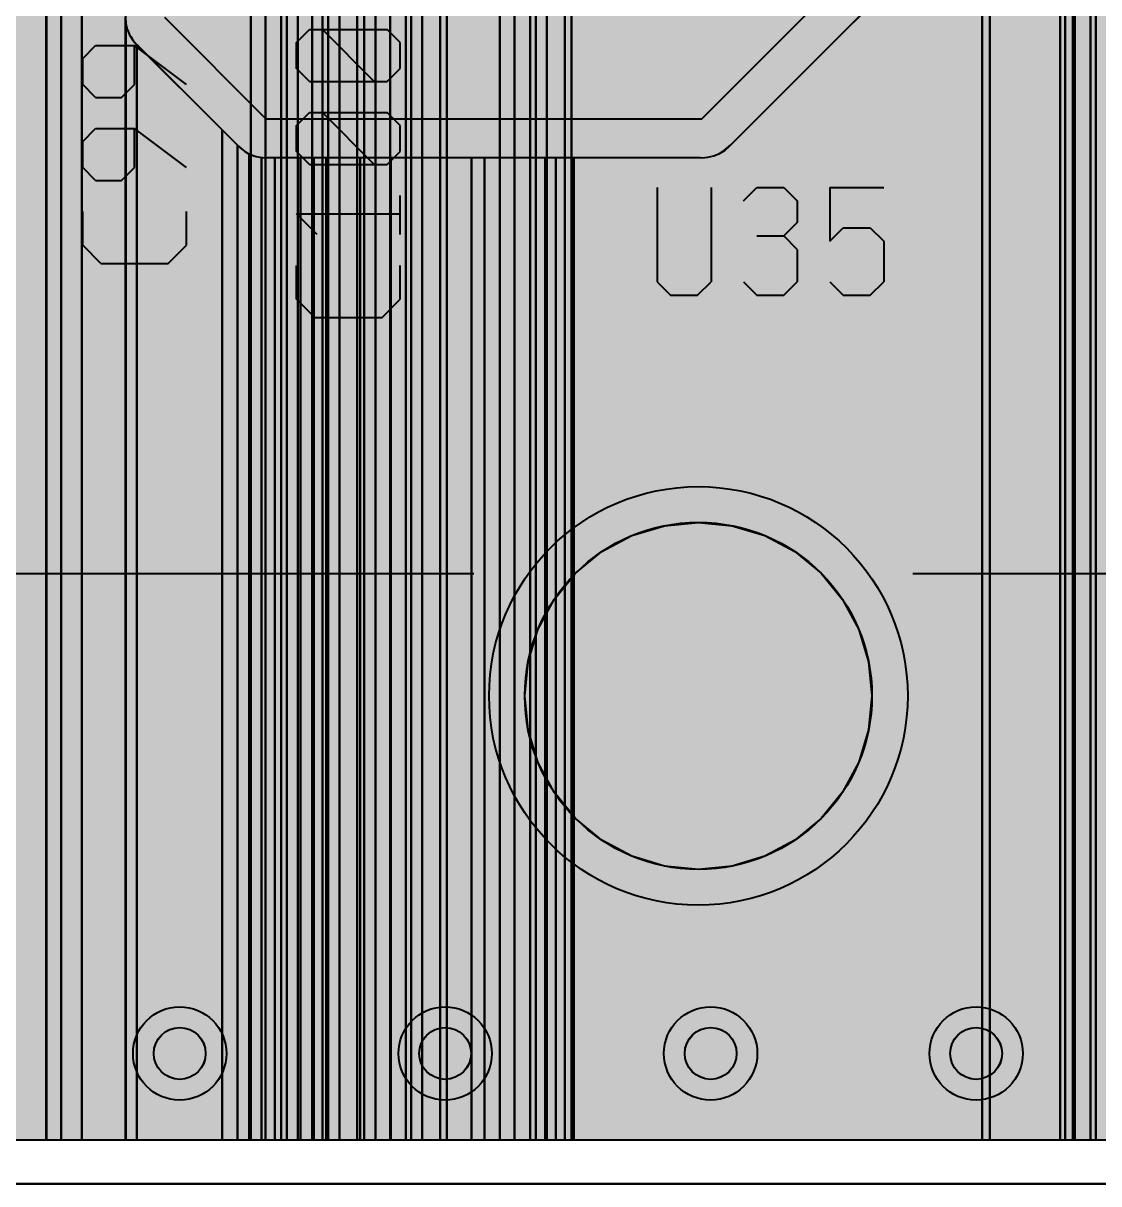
# Model space of a CAD drawing. Header units: millimetres. Extents: x 3.8 to 71.6, y 3.7 to 38.5.
# Drawn here: x 46.09 to 56.62, y 3.7 to 15.07 of the extents above; entities that cross this region are included whole.
import ezdxf

# ---------------------------------------------------------------- set-up
doc = ezdxf.new("R2010")
doc.units = ezdxf.units.MM
for name, color, linetype in [('bottom_copper', 7, 'Continuous'), ('drill_plated', 7, 'Continuous'), ('outline', 7, 'Continuous'), ('top_copper', 7, 'Continuous'), ('top_silk', 7, 'Continuous')]:
    doc.layers.add(name, color=color, linetype=linetype)

# ---------------------------------------------------------------- blocks, each defined once
blk = doc.blocks.new('Block339')
at = {"layer": 'bottom_copper', "lineweight": 40}
blk.add_hatch(color=7, dxfattribs=at).paths.add_polyline_path([(0, 0), (-0.1085, 0), (-0.109, 26.319), (-0.1085, 26.3189), (-0.0536, 26.3232), (0, 26.3361), (0, 0)], flags=0)
at = {"layer": 'bottom_copper', "color": 7, "lineweight": 40}
blk.add_lwpolyline([(0, 0), (-0.1085, 0), (-0.109, 26.319), (-0.1085, 26.3189), (-0.0536, 26.3232), (0, 26.3361), (0, 0)], close=True, dxfattribs=at)
blk = doc.blocks.new('Block560')
at = {"layer": 'bottom_copper', "lineweight": 40}
for points in [[(5.0268, 0), (0.2415, 0), (0.2415, 33.782), (5.0268, 33.782), (5.0268, 0)], [(0.2415, 0), (0.1755, 0), (0.1755, 32.7628), (0.2043, 32.8098), (0.2254, 32.8607), (0.2383, 32.9143), (0.2415, 32.9692), (0.2415, 0)], [(0.1755, 0), (0, 0), (0, 32.6353), (0.0509, 32.6564), (0.0979, 32.6852), (0.1398, 32.7209), (0.1755, 32.7628), (0.1755, 0)], [(0, 0), (-0.109, 0), (-0.109, 32.6182), (-0.1085, 32.6181), (-0.0536, 32.6224), (0, 32.6353), (0, 0)], [(5.1715, 0), (5.0268, 0), (5.0268, 26.67), (5.0311, 26.6151), (5.044, 26.5615), (5.0651, 26.5106), (5.0939, 26.4636), (5.1296, 26.4217), (5.1715, 26.386), (5.1715, 0)], [(5.323, 0), (5.1715, 0), (5.1715, 26.386), (5.2185, 26.3572), (5.2694, 26.3361), (5.323, 26.3232), (5.323, 0)], [(5.3774, 0), (5.323, 0), (5.323, 26.3232), (5.3774, 26.319), (5.3774, 0)]]:
    blk.add_hatch(color=7, dxfattribs=at).paths.add_polyline_path(points, flags=0)
at = {"layer": 'bottom_copper', "color": 7, "lineweight": 40}
for points in [[(5.0268, 0), (0.2415, 0), (0.2415, 33.782), (5.0268, 33.782), (5.0268, 0)], [(0.2415, 0), (0.1755, 0), (0.1755, 32.7628), (0.2043, 32.8098), (0.2254, 32.8607), (0.2383, 32.9143), (0.2415, 32.9692), (0.2415, 0)], [(0.1755, 0), (0, 0), (0, 32.6353), (0.0509, 32.6564), (0.0979, 32.6852), (0.1398, 32.7209), (0.1755, 32.7628), (0.1755, 0)], [(0, 0), (-0.109, 0), (-0.109, 32.6182), (-0.1085, 32.6181), (-0.0536, 32.6224), (0, 32.6353), (0, 0)], [(5.1715, 0), (5.0268, 0), (5.0268, 26.67), (5.0311, 26.6151), (5.044, 26.5615), (5.0651, 26.5106), (5.0939, 26.4636), (5.1296, 26.4217), (5.1715, 26.386), (5.1715, 0)], [(5.323, 0), (5.1715, 0), (5.1715, 26.386), (5.2185, 26.3572), (5.2694, 26.3361), (5.323, 26.3232), (5.323, 0)], [(5.3774, 0), (5.323, 0), (5.323, 26.3232), (5.3774, 26.319), (5.3774, 0)]]:
    blk.add_lwpolyline(points, close=True, dxfattribs=at)
blk = doc.blocks.new('Block825')
at = {"layer": 'bottom_copper', "lineweight": 40}
for points in [[(0.7596, 0), (0.2415, 0), (0.2415, 33.782), (0.7596, 33.782), (0.7596, 0)], [(0.9043, 0), (0.7596, 0), (0.7596, 32.9692), (0.7639, 32.9143), (0.7768, 32.8607), (0.7979, 32.8098), (0.8267, 32.7628), (0.8624, 32.7209), (0.9043, 32.6852), (0.9043, 0)], [(1.0558, 0), (0.9043, 0), (0.9043, 32.6852), (0.9513, 32.6564), (1.0022, 32.6353), (1.0558, 32.6224), (1.0558, 0)], [(1.1102, 0), (1.0558, 0), (1.0558, 32.6224), (1.1102, 32.6182), (1.1102, 0)], [(0.2415, 0), (0.1755, 0), (0.1755, 31.95), (0.2043, 31.997), (0.2254, 32.0479), (0.2383, 32.1015), (0.2415, 32.1564), (0.2415, 0)], [(0.1755, 0), (0, 0), (0, 31.8225), (0.0509, 31.8436), (0.0979, 31.8724), (0.1398, 31.9081), (0.1755, 31.95), (0.1755, 0)], [(0, 0), (-0.109, 0), (-0.109, 31.8054), (-0.1085, 31.8053), (-0.0536, 31.8096), (0, 31.8225), (0, 0)]]:
    blk.add_hatch(color=7, dxfattribs=at).paths.add_polyline_path(points, flags=0)
at = {"layer": 'bottom_copper', "color": 7, "lineweight": 40}
for points in [[(0.7596, 0), (0.2415, 0), (0.2415, 33.782), (0.7596, 33.782), (0.7596, 0)], [(0.9043, 0), (0.7596, 0), (0.7596, 32.9692), (0.7639, 32.9143), (0.7768, 32.8607), (0.7979, 32.8098), (0.8267, 32.7628), (0.8624, 32.7209), (0.9043, 32.6852), (0.9043, 0)], [(1.0558, 0), (0.9043, 0), (0.9043, 32.6852), (0.9513, 32.6564), (1.0022, 32.6353), (1.0558, 32.6224), (1.0558, 0)], [(1.1102, 0), (1.0558, 0), (1.0558, 32.6224), (1.1102, 32.6182), (1.1102, 0)], [(0.2415, 0), (0.1755, 0), (0.1755, 31.95), (0.2043, 31.997), (0.2254, 32.0479), (0.2383, 32.1015), (0.2415, 32.1564), (0.2415, 0)], [(0.1755, 0), (0, 0), (0, 31.8225), (0.0509, 31.8436), (0.0979, 31.8724), (0.1398, 31.9081), (0.1755, 31.95), (0.1755, 0)], [(0, 0), (-0.109, 0), (-0.109, 31.8054), (-0.1085, 31.8053), (-0.0536, 31.8096), (0, 31.8225), (0, 0)]]:
    blk.add_lwpolyline(points, close=True, dxfattribs=at)
blk = doc.blocks.new('Block1109')
at = {"layer": 'bottom_copper', "lineweight": 40}
for points in [[(0.3532, 0), (0.2415, 0), (0.2415, 33.782), (0.3532, 33.782), (0.3532, 0)], [(0.4979, 0), (0.3532, 0), (0.3532, 32.1564), (0.3575, 32.1015), (0.3704, 32.0479), (0.3915, 31.997), (0.4203, 31.95), (0.456, 31.9081), (0.4979, 31.8724), (0.4979, 0)], [(0.6494, 0), (0.4979, 0), (0.4979, 31.8724), (0.5449, 31.8436), (0.5958, 31.8225), (0.6494, 31.8096), (0.6494, 0)], [(0.7038, 0), (0.6494, 0), (0.6494, 31.8096), (0.7038, 31.8054), (0.7038, 0)], [(0.2415, 0), (0.1755, 0), (0.1755, 28.2924), (0.2043, 28.3394), (0.2254, 28.3903), (0.2383, 28.4439), (0.2415, 28.4988), (0.2415, 0)], [(0.1755, 0), (0, 0), (0, 28.1649), (0.0509, 28.186), (0.0979, 28.2148), (0.1398, 28.2505), (0.1755, 28.2924), (0.1755, 0)], [(0, 0), (-0.109, 0), (-0.109, 28.1478), (-0.1085, 28.1477), (-0.0536, 28.152), (0, 28.1649), (0, 0)]]:
    blk.add_hatch(color=7, dxfattribs=at).paths.add_polyline_path(points, flags=0)
at = {"layer": 'bottom_copper', "color": 7, "lineweight": 40}
for points in [[(0.3532, 0), (0.2415, 0), (0.2415, 33.782), (0.3532, 33.782), (0.3532, 0)], [(0.4979, 0), (0.3532, 0), (0.3532, 32.1564), (0.3575, 32.1015), (0.3704, 32.0479), (0.3915, 31.997), (0.4203, 31.95), (0.456, 31.9081), (0.4979, 31.8724), (0.4979, 0)], [(0.6494, 0), (0.4979, 0), (0.4979, 31.8724), (0.5449, 31.8436), (0.5958, 31.8225), (0.6494, 31.8096), (0.6494, 0)], [(0.7038, 0), (0.6494, 0), (0.6494, 31.8096), (0.7038, 31.8054), (0.7038, 0)], [(0.2415, 0), (0.1755, 0), (0.1755, 28.2924), (0.2043, 28.3394), (0.2254, 28.3903), (0.2383, 28.4439), (0.2415, 28.4988), (0.2415, 0)], [(0.1755, 0), (0, 0), (0, 28.1649), (0.0509, 28.186), (0.0979, 28.2148), (0.1398, 28.2505), (0.1755, 28.2924), (0.1755, 0)], [(0, 0), (-0.109, 0), (-0.109, 28.1478), (-0.1085, 28.1477), (-0.0536, 28.152), (0, 28.1649), (0, 0)]]:
    blk.add_lwpolyline(points, close=True, dxfattribs=at)
blk = doc.blocks.new('Block1423')
at = {"layer": 'bottom_copper', "lineweight": 40}
for points in [[(0.243, 0), (0.242, 0), (0.242, 28.152), (0.243, 28.152), (0.243, 0)], [(0.297, 0), (0.243, 0), (0.243, 28.152), (0.297, 28.148), (0.297, 0)], [(0.242, 0), (0.139, 0), (0.139, 25.201), (0.14, 25.203), (0.175, 25.244), (0.204, 25.291), (0.225, 25.342), (0.238, 25.396), (0.242, 25.451), (0.242, 0)], [(0.139, 0), (0, 0), (0, 25.117), (0.051, 25.138), (0.098, 25.167), (0.139, 25.201), (0.139, 0)], [(0, 0), (-0.109, 0), (-0.109, 25.1), (-0.108, 25.1), (-0.054, 25.104), (0, 25.117), (0, 0)]]:
    blk.add_hatch(color=7, dxfattribs=at).paths.add_polyline_path(points, flags=0)
at = {"layer": 'bottom_copper', "color": 7, "lineweight": 40}
for points in [[(0.243, 0), (0.242, 0), (0.242, 28.152), (0.243, 28.152), (0.243, 0)], [(0.297, 0), (0.243, 0), (0.243, 28.152), (0.297, 28.148), (0.297, 0)], [(0.242, 0), (0.139, 0), (0.139, 25.201), (0.14, 25.203), (0.175, 25.244), (0.204, 25.291), (0.225, 25.342), (0.238, 25.396), (0.242, 25.451), (0.242, 0)], [(0.139, 0), (0, 0), (0, 25.117), (0.051, 25.138), (0.098, 25.167), (0.139, 25.201), (0.139, 0)], [(0, 0), (-0.109, 0), (-0.109, 25.1), (-0.108, 25.1), (-0.054, 25.104), (0, 25.117), (0, 0)]]:
    blk.add_lwpolyline(points, close=True, dxfattribs=at)
blk = doc.blocks.new('Block4090')
at = {"layer": 'bottom_copper', "lineweight": 40}
for points in [[(7.514, 0), (3.48, 0), (3.48, 33.782), (7.514, 33.782), (7.514, 0)], [(7.659, 0), (7.514, 0), (7.514, 25.451), (7.519, 25.396), (7.532, 25.342), (7.553, 25.291), (7.581, 25.244), (7.617, 25.203), (7.659, 25.167), (7.659, 0)], [(7.81, 0), (7.659, 0), (7.659, 25.167), (7.706, 25.138), (7.757, 25.117), (7.81, 25.104), (7.81, 0)], [(7.865, 0), (7.81, 0), (7.81, 25.104), (7.865, 25.1), (7.865, 0)]]:
    blk.add_hatch(color=7, dxfattribs=at).paths.add_polyline_path(points, flags=0)
at = {"layer": 'bottom_copper', "color": 7, "lineweight": 40}
for points in [[(7.514, 0), (3.48, 0), (3.48, 33.782), (7.514, 33.782), (7.514, 0)], [(7.659, 0), (7.514, 0), (7.514, 25.451), (7.519, 25.396), (7.532, 25.342), (7.553, 25.291), (7.581, 25.244), (7.617, 25.203), (7.659, 25.167), (7.659, 0)], [(7.81, 0), (7.659, 0), (7.659, 25.167), (7.706, 25.138), (7.757, 25.117), (7.81, 25.104), (7.81, 0)], [(7.865, 0), (7.81, 0), (7.81, 25.104), (7.865, 25.1), (7.865, 0)]]:
    blk.add_lwpolyline(points, close=True, dxfattribs=at)
blk = doc.blocks.new('Block28972')
at = {"layer": 'top_copper', "lineweight": 40}
for points in [[(15.449, 0), (14.871, 0), (14.871, 26.404), (14.892, 26.386), (14.939, 26.357), (14.99, 26.336), (15.044, 26.323), (15.099, 26.319), (15.154, 26.323), (15.207, 26.336), (15.258, 26.357), (15.305, 26.386), (15.347, 26.422), (15.383, 26.464), (15.412, 26.511), (15.433, 26.561), (15.445, 26.615), (15.449, 26.67), (15.449, 0)], [(4.816, 0), (4.016, 0), (4.016, 25.226), (4.816, 25.226), (4.816, 0)], [(14.871, 0), (14.798, 0), (14.798, 20.756), (14.83, 20.807), (14.853, 20.862), (14.867, 20.921), (14.871, 20.98), (14.871, 0)], [(14.798, 0), (14.059, 0), (14.059, 20.011), (14.748, 20.7), (14.759, 20.71), (14.798, 20.756), (14.798, 0)], [(4.822, 0), (4.816, 0), (4.816, 12.644), (4.822, 12.564), (4.822, 0)], [(4.965, 0), (4.822, 0), (4.822, 12.564), (4.841, 12.486), (4.871, 12.412), (4.913, 12.344), (4.965, 12.283), (4.965, 0)], [(14.059, 0), (13.986, 0), (13.986, 12.221), (14.017, 12.273), (14.04, 12.328), (14.054, 12.386), (14.059, 12.446), (14.059, 0)], [(5.168, 0), (4.965, 0), (4.965, 12.283), (5.026, 12.232), (5.094, 12.19), (5.168, 12.159), (5.168, 0)], [(13.986, 0), (9.984, 0), (9.984, 9.627), (11.223, 9.627), (11.238, 9.625), (11.298, 9.63), (11.356, 9.644), (11.411, 9.667), (11.463, 9.698), (11.508, 9.737), (11.518, 9.749), (13.935, 12.166), (13.947, 12.176), (13.986, 12.221), (13.986, 0)], [(5.593, 0), (5.168, 0), (5.168, 12.159), (5.245, 12.14), (5.325, 12.134), (5.345, 12.136), (5.593, 12.136), (5.593, 0)], [(5.598, 0), (5.593, 0), (5.593, 11.003), (5.598, 10.944), (5.598, 0)], [(5.705, 0), (5.598, 0), (5.598, 10.944), (5.602, 10.926), (5.612, 10.885), (5.621, 10.864), (5.635, 10.83), (5.645, 10.812), (5.666, 10.779), (5.705, 10.733), (5.705, 0)], [(6.542, 0), (5.705, 0), (5.705, 10.733), (5.716, 10.723), (6.542, 9.898), (6.542, 0)], [(6.691, 0), (6.542, 0), (6.542, 9.898), (6.691, 9.749), (6.691, 0)], [(6.805, 0), (6.691, 0), (6.691, 9.749), (6.701, 9.737), (6.746, 9.699), (6.764, 9.688), (6.797, 9.667), (6.805, 9.664), (6.805, 0)], [(6.926, 0), (6.805, 0), (6.805, 9.664), (6.821, 9.657), (6.853, 9.644), (6.875, 9.639), (6.911, 9.63), (6.926, 9.629), (6.926, 0)], [(7.056, 0), (6.926, 0), (6.926, 9.629), (6.971, 9.625), (6.986, 9.627), (7.056, 9.627), (7.056, 0)], [(7.174, 0), (7.056, 0), (7.056, 9.627), (7.174, 9.627), (7.174, 0)], [(7.309, 0), (7.174, 0), (7.174, 9.627), (7.309, 9.627), (7.309, 0)], [(7.44, 0), (7.309, 0), (7.309, 9.627), (7.44, 9.627), (7.44, 0)], [(7.559, 0), (7.44, 0), (7.44, 9.627), (7.559, 9.627), (7.559, 0)], [(7.894, 0), (7.559, 0), (7.559, 9.627), (7.894, 9.627), (7.894, 0)], [(8.044, 0), (7.894, 0), (7.894, 9.627), (8.044, 9.627), (8.044, 0)], [(8.194, 0), (8.044, 0), (8.044, 9.627), (8.194, 9.627), (8.194, 0)], [(8.982, 0), (8.194, 0), (8.194, 9.627), (8.982, 9.627), (8.982, 0)], [(9.109, 0), (8.982, 0), (8.982, 9.627), (9.109, 9.627), (9.109, 0)], [(9.703, 0), (9.109, 0), (9.109, 9.627), (9.703, 9.627), (9.703, 0)], [(9.809, 0), (9.703, 0), (9.703, 9.627), (9.809, 9.627), (9.809, 0)], [(9.984, 0), (9.809, 0), (9.809, 9.627), (9.984, 9.627), (9.984, 0)]]:
    blk.add_hatch(color=7, dxfattribs=at).paths.add_polyline_path(points, flags=0)
at = {"layer": 'top_copper', "color": 7, "lineweight": 40}
for points in [[(15.449, 0), (14.871, 0), (14.871, 26.404), (14.892, 26.386), (14.939, 26.357), (14.99, 26.336), (15.044, 26.323), (15.099, 26.319), (15.154, 26.323), (15.207, 26.336), (15.258, 26.357), (15.305, 26.386), (15.347, 26.422), (15.383, 26.464), (15.412, 26.511), (15.433, 26.561), (15.445, 26.615), (15.449, 26.67), (15.449, 0)], [(4.816, 0), (4.016, 0), (4.016, 25.226), (4.816, 25.226), (4.816, 0)], [(14.871, 0), (14.798, 0), (14.798, 20.756), (14.83, 20.807), (14.853, 20.862), (14.867, 20.921), (14.871, 20.98), (14.871, 0)], [(14.798, 0), (14.059, 0), (14.059, 20.011), (14.748, 20.7), (14.759, 20.71), (14.798, 20.756), (14.798, 0)], [(4.822, 0), (4.816, 0), (4.816, 12.644), (4.822, 12.564), (4.822, 0)], [(4.965, 0), (4.822, 0), (4.822, 12.564), (4.841, 12.486), (4.871, 12.412), (4.913, 12.344), (4.965, 12.283), (4.965, 0)], [(14.059, 0), (13.986, 0), (13.986, 12.221), (14.017, 12.273), (14.04, 12.328), (14.054, 12.386), (14.059, 12.446), (14.059, 0)], [(5.168, 0), (4.965, 0), (4.965, 12.283), (5.026, 12.232), (5.094, 12.19), (5.168, 12.159), (5.168, 0)], [(13.986, 0), (9.984, 0), (9.984, 9.627), (11.223, 9.627), (11.238, 9.625), (11.298, 9.63), (11.356, 9.644), (11.411, 9.667), (11.463, 9.698), (11.508, 9.737), (11.518, 9.749), (13.935, 12.166), (13.947, 12.176), (13.986, 12.221), (13.986, 0)], [(5.593, 0), (5.168, 0), (5.168, 12.159), (5.245, 12.14), (5.325, 12.134), (5.345, 12.136), (5.593, 12.136), (5.593, 0)], [(5.598, 0), (5.593, 0), (5.593, 11.003), (5.598, 10.944), (5.598, 0)], [(5.705, 0), (5.598, 0), (5.598, 10.944), (5.602, 10.926), (5.612, 10.885), (5.621, 10.864), (5.635, 10.83), (5.645, 10.812), (5.666, 10.779), (5.705, 10.733), (5.705, 0)], [(6.542, 0), (5.705, 0), (5.705, 10.733), (5.716, 10.723), (6.542, 9.898), (6.542, 0)], [(6.691, 0), (6.542, 0), (6.542, 9.898), (6.691, 9.749), (6.691, 0)], [(6.805, 0), (6.691, 0), (6.691, 9.749), (6.701, 9.737), (6.746, 9.699), (6.764, 9.688), (6.797, 9.667), (6.805, 9.664), (6.805, 0)], [(6.926, 0), (6.805, 0), (6.805, 9.664), (6.821, 9.657), (6.853, 9.644), (6.875, 9.639), (6.911, 9.63), (6.926, 9.629), (6.926, 0)], [(7.056, 0), (6.926, 0), (6.926, 9.629), (6.971, 9.625), (6.986, 9.627), (7.056, 9.627), (7.056, 0)], [(7.174, 0), (7.056, 0), (7.056, 9.627), (7.174, 9.627), (7.174, 0)], [(7.309, 0), (7.174, 0), (7.174, 9.627), (7.309, 9.627), (7.309, 0)], [(7.44, 0), (7.309, 0), (7.309, 9.627), (7.44, 9.627), (7.44, 0)], [(7.559, 0), (7.44, 0), (7.44, 9.627), (7.559, 9.627), (7.559, 0)], [(7.894, 0), (7.559, 0), (7.559, 9.627), (7.894, 9.627), (7.894, 0)], [(8.044, 0), (7.894, 0), (7.894, 9.627), (8.044, 9.627), (8.044, 0)], [(8.194, 0), (8.044, 0), (8.044, 9.627), (8.194, 9.627), (8.194, 0)], [(8.982, 0), (8.194, 0), (8.194, 9.627), (8.982, 9.627), (8.982, 0)], [(9.109, 0), (8.982, 0), (8.982, 9.627), (9.109, 9.627), (9.109, 0)], [(9.703, 0), (9.109, 0), (9.109, 9.627), (9.703, 9.627), (9.703, 0)], [(9.809, 0), (9.703, 0), (9.703, 9.627), (9.809, 9.627), (9.809, 0)], [(9.984, 0), (9.809, 0), (9.809, 9.627), (9.984, 9.627), (9.984, 0)]]:
    blk.add_lwpolyline(points, close=True, dxfattribs=at)

msp = doc.modelspace()

# ---------------------------------------------------------------- hatches: boundary and pattern name
at = {"layer": 'bottom_copper', "lineweight": 40}
for points in [[(54.367, 8.148), (54.271, 7.829), (54.113, 7.536), (53.902, 7.278), (53.644, 7.067), (53.351, 6.909), (53.032, 6.813), (52.7, 6.78), (52.368, 6.813), (52.049, 6.909), (51.756, 7.067), (51.498, 7.278), (51.287, 7.536), (51.129, 7.829), (51.033, 8.148), (51, 8.48), (51.033, 8.812), (51.129, 9.131), (51.287, 9.424), (51.498, 9.682), (51.756, 9.893), (52.049, 10.051), (52.368, 10.147), (52.7, 10.18), (53.032, 10.147), (53.351, 10.051), (53.644, 9.893), (53.902, 9.682), (54.113, 9.424), (54.271, 9.131), (54.367, 8.812), (54.4, 8.48), (54.367, 8.148)], [(47.869, 4.928), (47.855, 4.88), (47.831, 4.836), (47.8, 4.798), (47.761, 4.766), (47.718, 4.743), (47.67, 4.728), (47.62, 4.723), (47.571, 4.728), (47.523, 4.743), (47.479, 4.766), (47.441, 4.798), (47.409, 4.836), (47.386, 4.88), (47.371, 4.928), (47.366, 4.977), (47.371, 5.027), (47.386, 5.074), (47.409, 5.118), (47.441, 5.157), (47.479, 5.188), (47.523, 5.212), (47.571, 5.226), (47.62, 5.231), (47.67, 5.226), (47.718, 5.212), (47.761, 5.188), (47.8, 5.157), (47.831, 5.118), (47.855, 5.074), (47.869, 5.027), (47.874, 4.977), (47.869, 4.928)], [(50.469, 4.928), (50.455, 4.88), (50.431, 4.836), (50.4, 4.798), (50.361, 4.766), (50.318, 4.743), (50.27, 4.728), (50.22, 4.723), (50.171, 4.728), (50.123, 4.743), (50.079, 4.766), (50.041, 4.798), (50.009, 4.836), (49.986, 4.88), (49.971, 4.928), (49.966, 4.977), (49.971, 5.027), (49.986, 5.074), (50.009, 5.118), (50.041, 5.157), (50.079, 5.188), (50.123, 5.212), (50.171, 5.226), (50.22, 5.231), (50.27, 5.226), (50.318, 5.212), (50.361, 5.188), (50.4, 5.157), (50.431, 5.118), (50.455, 5.074), (50.469, 5.027), (50.474, 4.977), (50.469, 4.928)], [(53.069, 4.928), (53.055, 4.88), (53.031, 4.836), (53, 4.798), (52.961, 4.766), (52.918, 4.743), (52.87, 4.728), (52.82, 4.723), (52.771, 4.728), (52.723, 4.743), (52.679, 4.766), (52.641, 4.798), (52.609, 4.836), (52.586, 4.88), (52.571, 4.928), (52.566, 4.977), (52.571, 5.027), (52.586, 5.074), (52.609, 5.118), (52.641, 5.157), (52.679, 5.188), (52.723, 5.212), (52.771, 5.226), (52.82, 5.231), (52.87, 5.226), (52.918, 5.212), (52.961, 5.188), (53, 5.157), (53.031, 5.118), (53.055, 5.074), (53.069, 5.027), (53.074, 4.977), (53.069, 4.928)], [(55.669, 4.928), (55.655, 4.88), (55.631, 4.836), (55.6, 4.798), (55.561, 4.766), (55.518, 4.743), (55.47, 4.728), (55.42, 4.723), (55.371, 4.728), (55.323, 4.743), (55.279, 4.766), (55.241, 4.798), (55.209, 4.836), (55.186, 4.88), (55.171, 4.928), (55.166, 4.977), (55.171, 5.027), (55.186, 5.074), (55.209, 5.118), (55.241, 5.157), (55.279, 5.188), (55.323, 5.212), (55.371, 5.226), (55.42, 5.231), (55.47, 5.226), (55.518, 5.212), (55.561, 5.188), (55.6, 5.157), (55.631, 5.118), (55.655, 5.074), (55.669, 5.027), (55.674, 4.977), (55.669, 4.928)]]:
    msp.add_hatch(color=7, dxfattribs=at).paths.add_polyline_path(points, flags=0)
at = {"layer": 'drill_plated', "lineweight": 40}
for points in [[(54.367, 8.148), (54.271, 7.829), (54.113, 7.536), (53.902, 7.278), (53.644, 7.067), (53.351, 6.909), (53.032, 6.813), (52.7, 6.78), (52.368, 6.813), (52.049, 6.909), (51.756, 7.067), (51.498, 7.278), (51.287, 7.536), (51.129, 7.829), (51.033, 8.148), (51, 8.48), (51.033, 8.812), (51.129, 9.131), (51.287, 9.424), (51.498, 9.682), (51.756, 9.893), (52.049, 10.051), (52.368, 10.147), (52.7, 10.18), (53.032, 10.147), (53.351, 10.051), (53.644, 9.893), (53.902, 9.682), (54.113, 9.424), (54.271, 9.131), (54.367, 8.812), (54.4, 8.48), (54.367, 8.148)], [(47.869, 4.928), (47.855, 4.88), (47.831, 4.836), (47.8, 4.798), (47.761, 4.766), (47.718, 4.743), (47.67, 4.728), (47.62, 4.723), (47.571, 4.728), (47.523, 4.743), (47.479, 4.766), (47.441, 4.798), (47.409, 4.836), (47.386, 4.88), (47.371, 4.928), (47.366, 4.977), (47.371, 5.027), (47.386, 5.074), (47.409, 5.118), (47.441, 5.157), (47.479, 5.188), (47.523, 5.212), (47.571, 5.226), (47.62, 5.231), (47.67, 5.226), (47.718, 5.212), (47.761, 5.188), (47.8, 5.157), (47.831, 5.118), (47.855, 5.074), (47.869, 5.027), (47.874, 4.977), (47.869, 4.928)], [(50.469, 4.928), (50.455, 4.88), (50.431, 4.836), (50.4, 4.798), (50.361, 4.766), (50.318, 4.743), (50.27, 4.728), (50.22, 4.723), (50.171, 4.728), (50.123, 4.743), (50.079, 4.766), (50.041, 4.798), (50.009, 4.836), (49.986, 4.88), (49.971, 4.928), (49.966, 4.977), (49.971, 5.027), (49.986, 5.074), (50.009, 5.118), (50.041, 5.157), (50.079, 5.188), (50.123, 5.212), (50.171, 5.226), (50.22, 5.231), (50.27, 5.226), (50.318, 5.212), (50.361, 5.188), (50.4, 5.157), (50.431, 5.118), (50.455, 5.074), (50.469, 5.027), (50.474, 4.977), (50.469, 4.928)], [(53.069, 4.928), (53.055, 4.88), (53.031, 4.836), (53, 4.798), (52.961, 4.766), (52.918, 4.743), (52.87, 4.728), (52.82, 4.723), (52.771, 4.728), (52.723, 4.743), (52.679, 4.766), (52.641, 4.798), (52.609, 4.836), (52.586, 4.88), (52.571, 4.928), (52.566, 4.977), (52.571, 5.027), (52.586, 5.074), (52.609, 5.118), (52.641, 5.157), (52.679, 5.188), (52.723, 5.212), (52.771, 5.226), (52.82, 5.231), (52.87, 5.226), (52.918, 5.212), (52.961, 5.188), (53, 5.157), (53.031, 5.118), (53.055, 5.074), (53.069, 5.027), (53.074, 4.977), (53.069, 4.928)], [(55.669, 4.928), (55.655, 4.88), (55.631, 4.836), (55.6, 4.798), (55.561, 4.766), (55.518, 4.743), (55.47, 4.728), (55.42, 4.723), (55.371, 4.728), (55.323, 4.743), (55.279, 4.766), (55.241, 4.798), (55.209, 4.836), (55.186, 4.88), (55.171, 4.928), (55.166, 4.977), (55.171, 5.027), (55.186, 5.074), (55.209, 5.118), (55.241, 5.157), (55.279, 5.188), (55.323, 5.212), (55.371, 5.226), (55.42, 5.231), (55.47, 5.226), (55.518, 5.212), (55.561, 5.188), (55.6, 5.157), (55.631, 5.118), (55.655, 5.074), (55.669, 5.027), (55.674, 4.977), (55.669, 4.928)]]:
    msp.add_hatch(color=7, dxfattribs=at).paths.add_polyline_path(points, flags=0)
at = {"layer": 'top_copper', "lineweight": 40}
for points in [[(54.367, 8.148), (54.271, 7.829), (54.113, 7.536), (53.902, 7.278), (53.644, 7.067), (53.351, 6.909), (53.032, 6.813), (52.7, 6.78), (52.368, 6.813), (52.049, 6.909), (51.756, 7.067), (51.498, 7.278), (51.287, 7.536), (51.129, 7.829), (51.033, 8.148), (51, 8.48), (51.033, 8.812), (51.129, 9.131), (51.287, 9.424), (51.498, 9.682), (51.756, 9.893), (52.049, 10.051), (52.368, 10.147), (52.7, 10.18), (53.032, 10.147), (53.351, 10.051), (53.644, 9.893), (53.902, 9.682), (54.113, 9.424), (54.271, 9.131), (54.367, 8.812), (54.4, 8.48), (54.367, 8.148)], [(47.869, 4.928), (47.855, 4.88), (47.831, 4.836), (47.8, 4.798), (47.761, 4.766), (47.718, 4.743), (47.67, 4.728), (47.62, 4.723), (47.571, 4.728), (47.523, 4.743), (47.479, 4.766), (47.441, 4.798), (47.409, 4.836), (47.386, 4.88), (47.371, 4.928), (47.366, 4.977), (47.371, 5.027), (47.386, 5.074), (47.409, 5.118), (47.441, 5.157), (47.479, 5.188), (47.523, 5.212), (47.571, 5.226), (47.62, 5.231), (47.67, 5.226), (47.718, 5.212), (47.761, 5.188), (47.8, 5.157), (47.831, 5.118), (47.855, 5.074), (47.869, 5.027), (47.874, 4.977), (47.869, 4.928)], [(50.469, 4.928), (50.455, 4.88), (50.431, 4.836), (50.4, 4.798), (50.361, 4.766), (50.318, 4.743), (50.27, 4.728), (50.22, 4.723), (50.171, 4.728), (50.123, 4.743), (50.079, 4.766), (50.041, 4.798), (50.009, 4.836), (49.986, 4.88), (49.971, 4.928), (49.966, 4.977), (49.971, 5.027), (49.986, 5.074), (50.009, 5.118), (50.041, 5.157), (50.079, 5.188), (50.123, 5.212), (50.171, 5.226), (50.22, 5.231), (50.27, 5.226), (50.318, 5.212), (50.361, 5.188), (50.4, 5.157), (50.431, 5.118), (50.455, 5.074), (50.469, 5.027), (50.474, 4.977), (50.469, 4.928)], [(53.069, 4.928), (53.055, 4.88), (53.031, 4.836), (53, 4.798), (52.961, 4.766), (52.918, 4.743), (52.87, 4.728), (52.82, 4.723), (52.771, 4.728), (52.723, 4.743), (52.679, 4.766), (52.641, 4.798), (52.609, 4.836), (52.586, 4.88), (52.571, 4.928), (52.566, 4.977), (52.571, 5.027), (52.586, 5.074), (52.609, 5.118), (52.641, 5.157), (52.679, 5.188), (52.723, 5.212), (52.771, 5.226), (52.82, 5.231), (52.87, 5.226), (52.918, 5.212), (52.961, 5.188), (53, 5.157), (53.031, 5.118), (53.055, 5.074), (53.069, 5.027), (53.074, 4.977), (53.069, 4.928)], [(55.669, 4.928), (55.655, 4.88), (55.631, 4.836), (55.6, 4.798), (55.561, 4.766), (55.518, 4.743), (55.47, 4.728), (55.42, 4.723), (55.371, 4.728), (55.323, 4.743), (55.279, 4.766), (55.241, 4.798), (55.209, 4.836), (55.186, 4.88), (55.171, 4.928), (55.166, 4.977), (55.171, 5.027), (55.186, 5.074), (55.209, 5.118), (55.241, 5.157), (55.279, 5.188), (55.323, 5.212), (55.371, 5.226), (55.42, 5.231), (55.47, 5.226), (55.518, 5.212), (55.561, 5.188), (55.6, 5.157), (55.631, 5.118), (55.655, 5.074), (55.669, 5.027), (55.674, 4.977), (55.669, 4.928)]]:
    msp.add_hatch(color=7, dxfattribs=at).paths.add_polyline_path(points, flags=0)

# ---------------------------------------------------------------- linework, layer by layer
at = {"layer": 'bottom_copper', "color": 7, "lineweight": 40}
for p, q in [((51.107, 4.126), (51.107, 36.745)), ((51.107, 36.745), (51.107, 4.126)), ((49.887, 4.126), (49.887, 35.932)), ((49.887, 35.932), (49.887, 4.126)), ((49.075, 4.126), (49.075, 32.274)), ((49.075, 32.274), (49.075, 4.126)), ((56.593, 4.126), (56.593, 30.445)), ((56.593, 30.445), (56.593, 4.126)), ((48.668, 4.126), (48.668, 29.226)), ((48.668, 29.226), (48.668, 4.126)), ((48.668, 4.126), (40.699, 4.126)), ((49.075, 4.126), (48.668, 4.126)), ((49.887, 4.126), (49.075, 4.126)), ((51.107, 4.126), (49.887, 4.126)), ((56.593, 4.126), (51.107, 4.126)), ((58.828, 4.126), (56.593, 4.126))]:
    msp.add_line(p, q, dxfattribs=at)
for points in [[(54.367, 8.148), (54.271, 7.829), (54.113, 7.536), (53.902, 7.278), (53.644, 7.067), (53.351, 6.909), (53.032, 6.813), (52.7, 6.78), (52.368, 6.813), (52.049, 6.909), (51.756, 7.067), (51.498, 7.278), (51.287, 7.536), (51.129, 7.829), (51.033, 8.148), (51, 8.48), (51.033, 8.812), (51.129, 9.131), (51.287, 9.424), (51.498, 9.682), (51.756, 9.893), (52.049, 10.051), (52.368, 10.147), (52.7, 10.18), (53.032, 10.147), (53.351, 10.051), (53.644, 9.893), (53.902, 9.682), (54.113, 9.424), (54.271, 9.131), (54.367, 8.812), (54.4, 8.48), (54.367, 8.148)], [(47.869, 4.928), (47.855, 4.88), (47.831, 4.836), (47.8, 4.798), (47.761, 4.766), (47.718, 4.743), (47.67, 4.728), (47.62, 4.723), (47.571, 4.728), (47.523, 4.743), (47.479, 4.766), (47.441, 4.798), (47.409, 4.836), (47.386, 4.88), (47.371, 4.928), (47.366, 4.977), (47.371, 5.027), (47.386, 5.074), (47.409, 5.118), (47.441, 5.157), (47.479, 5.188), (47.523, 5.212), (47.571, 5.226), (47.62, 5.231), (47.67, 5.226), (47.718, 5.212), (47.761, 5.188), (47.8, 5.157), (47.831, 5.118), (47.855, 5.074), (47.869, 5.027), (47.874, 4.977), (47.869, 4.928)], [(50.469, 4.928), (50.455, 4.88), (50.431, 4.836), (50.4, 4.798), (50.361, 4.766), (50.318, 4.743), (50.27, 4.728), (50.22, 4.723), (50.171, 4.728), (50.123, 4.743), (50.079, 4.766), (50.041, 4.798), (50.009, 4.836), (49.986, 4.88), (49.971, 4.928), (49.966, 4.977), (49.971, 5.027), (49.986, 5.074), (50.009, 5.118), (50.041, 5.157), (50.079, 5.188), (50.123, 5.212), (50.171, 5.226), (50.22, 5.231), (50.27, 5.226), (50.318, 5.212), (50.361, 5.188), (50.4, 5.157), (50.431, 5.118), (50.455, 5.074), (50.469, 5.027), (50.474, 4.977), (50.469, 4.928)], [(53.069, 4.928), (53.055, 4.88), (53.031, 4.836), (53, 4.798), (52.961, 4.766), (52.918, 4.743), (52.87, 4.728), (52.82, 4.723), (52.771, 4.728), (52.723, 4.743), (52.679, 4.766), (52.641, 4.798), (52.609, 4.836), (52.586, 4.88), (52.571, 4.928), (52.566, 4.977), (52.571, 5.027), (52.586, 5.074), (52.609, 5.118), (52.641, 5.157), (52.679, 5.188), (52.723, 5.212), (52.771, 5.226), (52.82, 5.231), (52.87, 5.226), (52.918, 5.212), (52.961, 5.188), (53, 5.157), (53.031, 5.118), (53.055, 5.074), (53.069, 5.027), (53.074, 4.977), (53.069, 4.928)], [(55.669, 4.928), (55.655, 4.88), (55.631, 4.836), (55.6, 4.798), (55.561, 4.766), (55.518, 4.743), (55.47, 4.728), (55.42, 4.723), (55.371, 4.728), (55.323, 4.743), (55.279, 4.766), (55.241, 4.798), (55.209, 4.836), (55.186, 4.88), (55.171, 4.928), (55.166, 4.977), (55.171, 5.027), (55.186, 5.074), (55.209, 5.118), (55.241, 5.157), (55.279, 5.188), (55.323, 5.212), (55.371, 5.226), (55.42, 5.231), (55.47, 5.226), (55.518, 5.212), (55.561, 5.188), (55.6, 5.157), (55.631, 5.118), (55.655, 5.074), (55.669, 5.027), (55.674, 4.977), (55.669, 4.928)]]:
    msp.add_lwpolyline(points, close=True, dxfattribs=at)
for centre, major_axis in [((52.7, 8.48), (2.05, 0)), ((52.7, 8.48), (1.7, 0)), ((47.62, 4.977), (0.457, 0)), ((50.22, 4.977), (0.457, 0)), ((52.82, 4.977), (0.457, 0)), ((55.42, 4.977), (0.457, 0)), ((47.62, 4.977), (0.254, 0)), ((50.22, 4.977), (0.254, 0)), ((52.82, 4.977), (0.254, 0)), ((55.42, 4.977), (0.254, 0))]:
    msp.add_ellipse(centre, major_axis=major_axis, ratio=1, dxfattribs=at)
at = {"layer": 'drill_plated', "color": 7, "lineweight": 40}
for points in [[(54.367, 8.148), (54.271, 7.829), (54.113, 7.536), (53.902, 7.278), (53.644, 7.067), (53.351, 6.909), (53.032, 6.813), (52.7, 6.78), (52.368, 6.813), (52.049, 6.909), (51.756, 7.067), (51.498, 7.278), (51.287, 7.536), (51.129, 7.829), (51.033, 8.148), (51, 8.48), (51.033, 8.812), (51.129, 9.131), (51.287, 9.424), (51.498, 9.682), (51.756, 9.893), (52.049, 10.051), (52.368, 10.147), (52.7, 10.18), (53.032, 10.147), (53.351, 10.051), (53.644, 9.893), (53.902, 9.682), (54.113, 9.424), (54.271, 9.131), (54.367, 8.812), (54.4, 8.48), (54.367, 8.148)], [(47.869, 4.928), (47.855, 4.88), (47.831, 4.836), (47.8, 4.798), (47.761, 4.766), (47.718, 4.743), (47.67, 4.728), (47.62, 4.723), (47.571, 4.728), (47.523, 4.743), (47.479, 4.766), (47.441, 4.798), (47.409, 4.836), (47.386, 4.88), (47.371, 4.928), (47.366, 4.977), (47.371, 5.027), (47.386, 5.074), (47.409, 5.118), (47.441, 5.157), (47.479, 5.188), (47.523, 5.212), (47.571, 5.226), (47.62, 5.231), (47.67, 5.226), (47.718, 5.212), (47.761, 5.188), (47.8, 5.157), (47.831, 5.118), (47.855, 5.074), (47.869, 5.027), (47.874, 4.977), (47.869, 4.928)], [(50.469, 4.928), (50.455, 4.88), (50.431, 4.836), (50.4, 4.798), (50.361, 4.766), (50.318, 4.743), (50.27, 4.728), (50.22, 4.723), (50.171, 4.728), (50.123, 4.743), (50.079, 4.766), (50.041, 4.798), (50.009, 4.836), (49.986, 4.88), (49.971, 4.928), (49.966, 4.977), (49.971, 5.027), (49.986, 5.074), (50.009, 5.118), (50.041, 5.157), (50.079, 5.188), (50.123, 5.212), (50.171, 5.226), (50.22, 5.231), (50.27, 5.226), (50.318, 5.212), (50.361, 5.188), (50.4, 5.157), (50.431, 5.118), (50.455, 5.074), (50.469, 5.027), (50.474, 4.977), (50.469, 4.928)], [(53.069, 4.928), (53.055, 4.88), (53.031, 4.836), (53, 4.798), (52.961, 4.766), (52.918, 4.743), (52.87, 4.728), (52.82, 4.723), (52.771, 4.728), (52.723, 4.743), (52.679, 4.766), (52.641, 4.798), (52.609, 4.836), (52.586, 4.88), (52.571, 4.928), (52.566, 4.977), (52.571, 5.027), (52.586, 5.074), (52.609, 5.118), (52.641, 5.157), (52.679, 5.188), (52.723, 5.212), (52.771, 5.226), (52.82, 5.231), (52.87, 5.226), (52.918, 5.212), (52.961, 5.188), (53, 5.157), (53.031, 5.118), (53.055, 5.074), (53.069, 5.027), (53.074, 4.977), (53.069, 4.928)], [(55.669, 4.928), (55.655, 4.88), (55.631, 4.836), (55.6, 4.798), (55.561, 4.766), (55.518, 4.743), (55.47, 4.728), (55.42, 4.723), (55.371, 4.728), (55.323, 4.743), (55.279, 4.766), (55.241, 4.798), (55.209, 4.836), (55.186, 4.88), (55.171, 4.928), (55.166, 4.977), (55.171, 5.027), (55.186, 5.074), (55.209, 5.118), (55.241, 5.157), (55.279, 5.188), (55.323, 5.212), (55.371, 5.226), (55.42, 5.231), (55.47, 5.226), (55.518, 5.212), (55.561, 5.188), (55.6, 5.157), (55.631, 5.118), (55.655, 5.074), (55.669, 5.027), (55.674, 4.977), (55.669, 4.928)]]:
    msp.add_lwpolyline(points, close=True, dxfattribs=at)
for centre, major_axis in [((52.7, 8.48), (1.7, 0)), ((47.62, 4.977), (0.254, 0)), ((50.22, 4.977), (0.254, 0)), ((52.82, 4.977), (0.254, 0)), ((55.42, 4.977), (0.254, 0))]:
    msp.add_ellipse(centre, major_axis=major_axis, ratio=1, dxfattribs=at)
at = {"layer": 'outline', "color": 7, "lineweight": 40}
msp.add_line((71.58, 3.7), (3.82, 3.7), dxfattribs=at)
at = {"layer": 'top_copper', "color": 7, "lineweight": 40}
for p, q in [((52.733, 14.134), (55.171, 16.572)), ((53.013, 13.875), (55.43, 16.292)), ((47.47, 15.13), (48.465, 14.134)), ((47.093, 15.07), (47.093, 15.07)), ((47.093, 15.07), (47.097, 15.052)), ((47.097, 15.052), (47.106, 15.011)), ((47.106, 15.011), (47.115, 14.99)), ((47.115, 14.99), (47.13, 14.956)), ((47.13, 14.956), (47.14, 14.939)), ((47.14, 14.939), (47.161, 14.905)), ((47.161, 14.905), (47.2, 14.859)), ((47.2, 14.859), (47.211, 14.85)), ((47.211, 14.85), (48.185, 13.875)), ((48.465, 14.134), (52.733, 14.134)), ((48.185, 13.875), (48.195, 13.864)), ((53.003, 13.864), (53.013, 13.875)), ((48.195, 13.864), (48.241, 13.825)), ((48.241, 13.825), (48.241, 13.825)), ((48.241, 13.825), (48.241, 13.825)), ((48.241, 13.825), (48.258, 13.814)), ((48.258, 13.814), (48.292, 13.793)), ((48.292, 13.793), (48.316, 13.784)), ((48.316, 13.784), (48.347, 13.77)), ((48.347, 13.77), (48.369, 13.765)), ((48.369, 13.765), (48.406, 13.756)), ((52.792, 13.756), (52.851, 13.77)), ((52.851, 13.77), (52.906, 13.793)), ((52.906, 13.793), (52.957, 13.825)), ((52.957, 13.825), (53.003, 13.864)), ((48.406, 13.756), (48.406, 13.756)), ((48.406, 13.756), (48.465, 13.752)), ((48.465, 13.752), (48.48, 13.753)), ((48.48, 13.753), (52.718, 13.753)), ((52.718, 13.753), (52.733, 13.752)), ((52.733, 13.752), (52.792, 13.756)), ((52.792, 13.756), (52.792, 13.756)), ((59.698, 4.126), (41.36, 4.126))]:
    msp.add_line(p, q, dxfattribs=at)
for points in [[(54.367, 8.148), (54.271, 7.829), (54.113, 7.536), (53.902, 7.278), (53.644, 7.067), (53.351, 6.909), (53.032, 6.813), (52.7, 6.78), (52.368, 6.813), (52.049, 6.909), (51.756, 7.067), (51.498, 7.278), (51.287, 7.536), (51.129, 7.829), (51.033, 8.148), (51, 8.48), (51.033, 8.812), (51.129, 9.131), (51.287, 9.424), (51.498, 9.682), (51.756, 9.893), (52.049, 10.051), (52.368, 10.147), (52.7, 10.18), (53.032, 10.147), (53.351, 10.051), (53.644, 9.893), (53.902, 9.682), (54.113, 9.424), (54.271, 9.131), (54.367, 8.812), (54.4, 8.48), (54.367, 8.148)], [(47.869, 4.928), (47.855, 4.88), (47.831, 4.836), (47.8, 4.798), (47.761, 4.766), (47.718, 4.743), (47.67, 4.728), (47.62, 4.723), (47.571, 4.728), (47.523, 4.743), (47.479, 4.766), (47.441, 4.798), (47.409, 4.836), (47.386, 4.88), (47.371, 4.928), (47.366, 4.977), (47.371, 5.027), (47.386, 5.074), (47.409, 5.118), (47.441, 5.157), (47.479, 5.188), (47.523, 5.212), (47.571, 5.226), (47.62, 5.231), (47.67, 5.226), (47.718, 5.212), (47.761, 5.188), (47.8, 5.157), (47.831, 5.118), (47.855, 5.074), (47.869, 5.027), (47.874, 4.977), (47.869, 4.928)], [(50.469, 4.928), (50.455, 4.88), (50.431, 4.836), (50.4, 4.798), (50.361, 4.766), (50.318, 4.743), (50.27, 4.728), (50.22, 4.723), (50.171, 4.728), (50.123, 4.743), (50.079, 4.766), (50.041, 4.798), (50.009, 4.836), (49.986, 4.88), (49.971, 4.928), (49.966, 4.977), (49.971, 5.027), (49.986, 5.074), (50.009, 5.118), (50.041, 5.157), (50.079, 5.188), (50.123, 5.212), (50.171, 5.226), (50.22, 5.231), (50.27, 5.226), (50.318, 5.212), (50.361, 5.188), (50.4, 5.157), (50.431, 5.118), (50.455, 5.074), (50.469, 5.027), (50.474, 4.977), (50.469, 4.928)], [(53.069, 4.928), (53.055, 4.88), (53.031, 4.836), (53, 4.798), (52.961, 4.766), (52.918, 4.743), (52.87, 4.728), (52.82, 4.723), (52.771, 4.728), (52.723, 4.743), (52.679, 4.766), (52.641, 4.798), (52.609, 4.836), (52.586, 4.88), (52.571, 4.928), (52.566, 4.977), (52.571, 5.027), (52.586, 5.074), (52.609, 5.118), (52.641, 5.157), (52.679, 5.188), (52.723, 5.212), (52.771, 5.226), (52.82, 5.231), (52.87, 5.226), (52.918, 5.212), (52.961, 5.188), (53, 5.157), (53.031, 5.118), (53.055, 5.074), (53.069, 5.027), (53.074, 4.977), (53.069, 4.928)], [(55.669, 4.928), (55.655, 4.88), (55.631, 4.836), (55.6, 4.798), (55.561, 4.766), (55.518, 4.743), (55.47, 4.728), (55.42, 4.723), (55.371, 4.728), (55.323, 4.743), (55.279, 4.766), (55.241, 4.798), (55.209, 4.836), (55.186, 4.88), (55.171, 4.928), (55.166, 4.977), (55.171, 5.027), (55.186, 5.074), (55.209, 5.118), (55.241, 5.157), (55.279, 5.188), (55.323, 5.212), (55.371, 5.226), (55.42, 5.231), (55.47, 5.226), (55.518, 5.212), (55.561, 5.188), (55.6, 5.157), (55.631, 5.118), (55.655, 5.074), (55.669, 5.027), (55.674, 4.977), (55.669, 4.928)]]:
    msp.add_lwpolyline(points, close=True, dxfattribs=at)
for centre, major_axis in [((52.7, 8.48), (2.05, 0)), ((52.7, 8.48), (1.7, 0)), ((47.62, 4.977), (0.457, 0)), ((50.22, 4.977), (0.457, 0)), ((52.82, 4.977), (0.457, 0)), ((55.42, 4.977), (0.457, 0)), ((47.62, 4.977), (0.254, 0)), ((50.22, 4.977), (0.254, 0)), ((52.82, 4.977), (0.254, 0)), ((55.42, 4.977), (0.254, 0))]:
    msp.add_ellipse(centre, major_axis=major_axis, ratio=1, dxfattribs=at)
at = {"layer": 'top_silk', "color": 7, "lineweight": 40}
for p, q in [((48.764, 14.881), (48.891, 15.008)), ((48.891, 15.008), (49.653, 15.008)), ((49.526, 14.5), (49.018, 15.008)), ((49.78, 14.881), (49.653, 15.008)), ((46.67, 14.724), (46.797, 14.851)), ((46.797, 14.851), (47.178, 14.851)), ((47.686, 14.47), (47.178, 14.851)), ((47.178, 14.47), (47.178, 14.851)), ((48.764, 14.627), (48.764, 14.881)), ((49.78, 14.627), (49.78, 14.881)), ((46.67, 14.47), (46.67, 14.724)), ((48.891, 14.5), (48.764, 14.627)), ((49.653, 14.5), (49.78, 14.627)), ((46.797, 14.343), (46.67, 14.47)), ((47.051, 14.343), (47.178, 14.47)), ((48.891, 14.5), (49.653, 14.5)), ((46.797, 14.343), (47.051, 14.343)), ((48.764, 14.068), (48.891, 14.195)), ((48.891, 14.195), (49.653, 14.195)), ((49.526, 13.687), (49.018, 14.195)), ((49.78, 14.068), (49.653, 14.195)), ((46.67, 13.911), (46.797, 14.038)), ((46.797, 14.038), (47.178, 14.038)), ((47.686, 13.657), (47.178, 14.038)), ((47.178, 13.657), (47.178, 14.038)), ((48.764, 13.814), (48.764, 14.068)), ((49.78, 13.814), (49.78, 14.068)), ((46.67, 13.657), (46.67, 13.911)), ((48.891, 13.687), (48.764, 13.814)), ((49.653, 13.687), (49.78, 13.814)), ((46.797, 13.53), (46.67, 13.657)), ((47.051, 13.53), (47.178, 13.657)), ((48.891, 13.687), (49.653, 13.687)), ((46.797, 13.53), (47.051, 13.53)), ((52.296, 13.461), (52.296, 12.537)), ((52.824, 13.461), (52.824, 12.537)), ((53.141, 13.329), (53.273, 13.461)), ((53.273, 13.461), (53.538, 13.461)), ((53.538, 13.461), (53.669, 13.329)), ((53.986, 13.461), (54.515, 13.461)), ((53.986, 13.461), (53.986, 12.933)), ((49.78, 13.001), (49.78, 13.382)), ((53.669, 13.329), (53.669, 13.118)), ((46.67, 12.895), (46.67, 13.225)), ((47.686, 12.895), (47.686, 13.225)), ((48.967, 13.001), (48.764, 13.204)), ((48.764, 13.204), (49.78, 13.204)), ((53.669, 13.118), (53.538, 12.986)), ((53.273, 12.986), (53.538, 12.986)), ((53.669, 12.854), (53.538, 12.986)), ((53.986, 12.933), (54.119, 13.065)), ((54.119, 13.065), (54.383, 13.065)), ((54.383, 13.065), (54.515, 12.933)), ((46.848, 12.717), (46.67, 12.895)), ((47.508, 12.717), (47.686, 12.895)), ((53.669, 12.854), (53.669, 12.537)), ((54.515, 12.933), (54.515, 12.537)), ((46.848, 12.717), (47.508, 12.717)), ((48.764, 12.366), (48.764, 12.696)), ((49.78, 12.366), (49.78, 12.696)), ((52.296, 12.537), (52.428, 12.405)), ((52.692, 12.405), (52.824, 12.537)), ((53.141, 12.537), (53.273, 12.405)), ((53.538, 12.405), (53.669, 12.537)), ((53.986, 12.537), (54.119, 12.405)), ((54.383, 12.405), (54.515, 12.537)), ((52.428, 12.405), (52.692, 12.405)), ((53.273, 12.405), (53.538, 12.405)), ((54.119, 12.405), (54.383, 12.405)), ((48.942, 12.188), (48.764, 12.366)), ((49.602, 12.188), (49.78, 12.366)), ((48.942, 12.188), (49.602, 12.188)), ((24.6, 9.68), (50.5, 9.68)), ((54.8, 9.68), (66.2, 9.68)), ((3.82, 3.7), (71.58, 3.7))]:
    msp.add_line(p, q, dxfattribs=at)

# ---------------------------------------------------------------- block references
at = {"layer": 'bottom_copper'}
for name, p in [('Block4090', (40.803, 4.126)), ('Block1423', (48.777, 4.126)), ('Block1109', (49.184, 4.126)), ('Block825', (49.996, 4.126)), ('Block560', (51.216, 4.126)), ('Block339', (56.702, 4.126))]:
    msp.add_blockref(name, p, dxfattribs=at)
at = {"layer": 'top_copper'}
msp.add_blockref('Block28972', (41.495, 4.126), dxfattribs=at)

doc.saveas('drawing.dxf')
